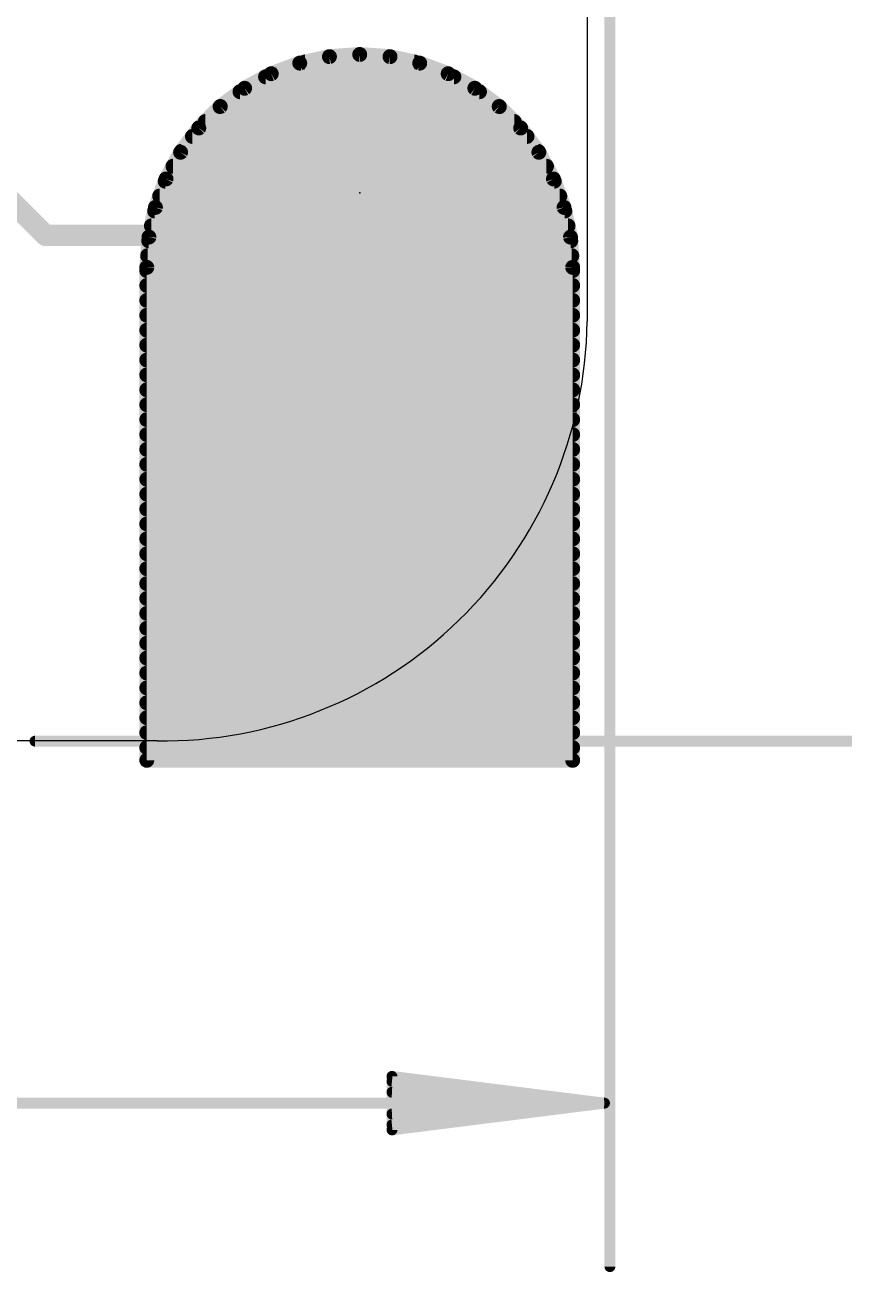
# Model space of a CAD drawing. Extents: x -30.9 to 32.9, y -36.3 to 40.7.
# Drawn here: x 5.98 to 15.75, y -36.3 to -21.43 of the extents above; entities that cross this region are included whole.
import ezdxf

# ---------------------------------------------------------------- set-up
doc = ezdxf.new("R2010")
doc.units = 0
for name, color, linetype in [('1', 12, 'CONTINUOUS'), ('16', 5, 'CONTINUOUS'), ('17', 110, 'CONTINUOUS'), ('20', 53, 'CONTINUOUS'), ('23', 40, 'CONTINUOUS'), ('47', 253, 'CONTINUOUS')]:
    doc.layers.add(name, color=color, linetype=linetype)

# ---------------------------------------------------------------- blocks, each defined once
blk = doc.blocks.new('ROUNDP')
at = {"const_width": 0.5}
blk.add_lwpolyline([(0, -0.25, 1), (0, 0.25, 1), (0, -0.25)], format="xyb", dxfattribs=at)

msp = doc.modelspace()

# ---------------------------------------------------------------- linework, layer by layer
at = {"layer": '1', "const_width": 0.1778}
for points in [[(9.608, -21.8064), (9.2539, -21.8834)], [(9.9695, -21.7805), (9.608, -21.8064)], [(10.331, -21.8064), (9.9695, -21.7805)], [(10.6851, -21.8834), (10.331, -21.8064)], [(9.2539, -21.8834), (8.9143, -22.01)], [(9.3182, -21.8694), (10.6208, -21.8694)], [(11.0247, -22.01), (10.6851, -21.8834)], [(8.9143, -22.01), (8.5963, -22.1837)], [(8.8463, -22.0472), (11.0927, -22.0472)], [(11.3427, -22.1837), (11.0247, -22.01)], [(8.5963, -22.1837), (8.3062, -22.4009)], [(8.5411, -22.225), (11.3979, -22.225)], [(11.6328, -22.4009), (11.3427, -22.1837)], [(8.3062, -22.4009), (8.0499, -22.6572)], [(8.3042, -22.4028), (11.6348, -22.4028)], [(11.8891, -22.6572), (11.6328, -22.4009)], [(8.0499, -22.6572), (7.8327, -22.9473)], [(8.1265, -22.5806), (11.8125, -22.5806)], [(12.1063, -22.9473), (11.8891, -22.6572)], [(7.9741, -22.7584), (11.9649, -22.7584)], [(7.8327, -22.9473), (7.659, -23.2653)], [(7.841, -22.9362), (12.098, -22.9362)], [(12.28, -23.2653), (12.1063, -22.9473)], [(7.7417, -23.114), (12.1973, -23.114)], [(7.659, -23.2653), (7.5324, -23.6049)], [(7.6492, -23.2918), (12.2898, -23.2918)], [(12.4066, -23.6049), (12.28, -23.2653)], [(7.5829, -23.4696), (12.3562, -23.4696)], [(7.5324, -23.6049), (7.4554, -23.959)], [(7.5231, -23.6474), (12.4159, -23.6474)], [(12.4836, -23.959), (12.4066, -23.6049)], [(7.4845, -23.8252), (12.4545, -23.8252)], [(7.4554, -23.959), (7.4295, -24.3205)], [(7.4522, -24.003), (12.4868, -24.003)], [(12.5095, -24.3205), (12.4836, -23.959)], [(7.4395, -24.1808), (12.4995, -24.1808)], [(7.4295, -24.3205), (7.4295, -30.2005)], [(12.5095, -30.2005), (12.5095, -24.3205)], [(7.4295, -24.3586), (12.5095, -24.3586)], [(7.4295, -24.5364), (12.5095, -24.5364)], [(7.4295, -24.7142), (12.5095, -24.7142)], [(7.4295, -24.892), (12.5095, -24.892)], [(7.4295, -25.0698), (12.5095, -25.0698)], [(7.4295, -25.2476), (12.5095, -25.2476)], [(7.4295, -25.4254), (12.5095, -25.4254)], [(7.4295, -25.6032), (12.5095, -25.6032)], [(7.4295, -25.781), (12.5095, -25.781)], [(7.4295, -25.9588), (12.5095, -25.9588)], [(7.4295, -26.1366), (12.5095, -26.1366)], [(7.4295, -26.3144), (12.5095, -26.3144)], [(7.4295, -26.4922), (12.5095, -26.4922)], [(7.4295, -26.67), (12.5095, -26.67)], [(7.4295, -26.8478), (12.5095, -26.8478)], [(7.4295, -27.0256), (12.5095, -27.0256)], [(7.4295, -27.2034), (12.5095, -27.2034)], [(7.4295, -27.3812), (12.5095, -27.3812)], [(7.4295, -27.559), (12.5095, -27.559)], [(7.4295, -27.7368), (12.5095, -27.7368)], [(7.4295, -27.9146), (12.5095, -27.9146)], [(7.4295, -28.0924), (12.5095, -28.0924)], [(7.4295, -28.2702), (12.5095, -28.2702)], [(7.4295, -28.448), (12.5095, -28.448)], [(7.4295, -28.6258), (12.5095, -28.6258)], [(7.4295, -28.8036), (12.5095, -28.8036)], [(7.4295, -28.9814), (12.5095, -28.9814)], [(7.4295, -29.1592), (12.5095, -29.1592)], [(7.4295, -29.337), (12.5095, -29.337)], [(7.4295, -29.5148), (12.5095, -29.5148)], [(7.4295, -29.6926), (12.5095, -29.6926)], [(7.4295, -29.8704), (12.5095, -29.8704)], [(7.4295, -30.0482), (12.5095, -30.0482)], [(7.4295, -30.2005), (12.5095, -30.2005)]]:
    msp.add_lwpolyline(points, dxfattribs=at)
at = {"layer": '1', "const_width": 0.0889}
for points in [[(9.6048, -21.762, 1), (9.6112, -21.8507)], [(9.6175, -21.8498, 1), (9.5986, -21.7629)], [(9.9727, -21.7362, 1), (9.9663, -21.8248)], [(9.9727, -21.8248, 1), (9.9663, -21.7362)], [(10.3404, -21.7629, 1), (10.3215, -21.8498)], [(10.3278, -21.8507, 1), (10.3342, -21.762)], [(9.2445, -21.84, 1), (9.2633, -21.9268)], [(9.2694, -21.925, 1), (9.2384, -21.8417)], [(9.3182, -21.825, 1), (9.3182, -21.9139)], [(10.6208, -21.9139, 1), (10.6208, -21.825)], [(10.7006, -21.8417, 1), (10.6696, -21.925)], [(10.6757, -21.9268, 1), (10.6945, -21.84)], [(8.8463, -22.0027, 1), (8.8463, -22.0917)], [(8.8988, -21.9684, 1), (8.9299, -22.0517)], [(8.9356, -22.049, 1), (8.893, -21.971)], [(11.046, -21.971, 1), (11.0034, -22.049)], [(11.0091, -22.0517, 1), (11.0402, -21.9684)], [(11.0927, -22.0917, 1), (11.0927, -22.0027)], [(8.5411, -22.1806, 1), (8.5411, -22.2695)], [(8.575, -22.1447, 1), (8.6176, -22.2227)], [(8.6229, -22.2193, 1), (8.5696, -22.1481)], [(11.3694, -22.1481, 1), (11.3161, -22.2193)], [(11.3214, -22.2227, 1), (11.364, -22.1447)], [(11.3979, -22.2695, 1), (11.3979, -22.1806)], [(8.3042, -22.3584, 1), (8.3042, -22.4473)], [(8.3376, -22.4323, 1), (8.2747, -22.3695)], [(11.6643, -22.3695, 1), (11.6014, -22.4323)], [(11.6348, -22.4473, 1), (11.6348, -22.3584)], [(8.2795, -22.3653, 1), (8.3328, -22.4365)], [(11.6062, -22.4365, 1), (11.6595, -22.3653)], [(8.0185, -22.6257, 1), (8.0813, -22.6886)], [(8.0855, -22.6838, 1), (8.0143, -22.6305)], [(8.1265, -22.5361, 1), (8.1265, -22.6251)], [(11.8125, -22.6251, 1), (11.8125, -22.5361)], [(11.9247, -22.6305, 1), (11.8535, -22.6838)], [(11.8577, -22.6886, 1), (11.9205, -22.6257)], [(7.9741, -22.714, 1), (7.9741, -22.8029)], [(11.9649, -22.8029, 1), (11.9649, -22.714)], [(7.7971, -22.9206, 1), (7.8683, -22.9739)], [(7.8717, -22.9686, 1), (7.7937, -22.926)], [(7.841, -22.8917, 1), (7.841, -22.9807)], [(12.1453, -22.926, 1), (12.0673, -22.9686)], [(12.0707, -22.9739, 1), (12.1419, -22.9206)], [(12.098, -22.9807, 1), (12.098, -22.8917)], [(7.7417, -23.0695, 1), (7.7417, -23.1585)], [(12.1973, -23.1585, 1), (12.1973, -23.0695)], [(7.6492, -23.2474, 1), (7.6492, -23.3363)], [(7.62, -23.244, 1), (7.698, -23.2866)], [(7.7007, -23.2809, 1), (7.6174, -23.2498)], [(12.3216, -23.2498, 1), (12.2383, -23.2809)], [(12.241, -23.2866, 1), (12.319, -23.244)], [(12.2898, -23.3363, 1), (12.2898, -23.2474)], [(7.5829, -23.4251, 1), (7.5829, -23.5141)], [(12.3562, -23.5141, 1), (12.3562, -23.4251)], [(7.5231, -23.6029, 1), (7.5231, -23.6919)], [(7.4907, -23.5894, 1), (7.574, -23.6204)], [(7.5758, -23.6143, 1), (7.489, -23.5955)], [(12.45, -23.5955, 1), (12.3632, -23.6143)], [(12.365, -23.6204, 1), (12.4483, -23.5894)], [(12.4159, -23.6919, 1), (12.4159, -23.6029)], [(7.4845, -23.7808, 1), (7.4845, -23.8697)], [(12.4545, -23.8697, 1), (12.4545, -23.7808)], [(7.4522, -23.9585, 1), (7.4522, -24.0475)], [(7.4119, -23.9496, 1), (7.4988, -23.9685)], [(7.4997, -23.9622, 1), (7.411, -23.9558)], [(12.528, -23.9558, 1), (12.4393, -23.9622)], [(12.4402, -23.9685, 1), (12.5271, -23.9496)], [(12.4868, -24.0475, 1), (12.4868, -23.9585)], [(7.4395, -24.1364, 1), (7.4395, -24.2253)], [(12.4995, -24.2253, 1), (12.4995, -24.1364)], [(7.474, -24.3205, 1), (7.385, -24.3205)], [(12.554, -24.3205, 1), (12.4651, -24.3205)], [(7.4295, -24.3142, 1), (7.4295, -24.4031)], [(7.3852, -24.3173, 1), (7.4738, -24.3237)], [(12.4652, -24.3237, 1), (12.5538, -24.3173)], [(12.5095, -24.4031, 1), (12.5095, -24.3142)], [(7.4295, -24.4919, 1), (7.4295, -24.5809)], [(12.5095, -24.5809, 1), (12.5095, -24.4919)], [(7.4295, -24.6698, 1), (7.4295, -24.7587)], [(12.5095, -24.7587, 1), (12.5095, -24.6698)], [(7.4295, -24.8475, 1), (7.4295, -24.9365)], [(12.5095, -24.9365, 1), (12.5095, -24.8475)], [(7.4295, -25.0253, 1), (7.4295, -25.1143)], [(12.5095, -25.1143, 1), (12.5095, -25.0253)], [(7.4295, -25.2032, 1), (7.4295, -25.2921)], [(12.5095, -25.2921, 1), (12.5095, -25.2032)], [(7.4295, -25.3809, 1), (7.4295, -25.4699)], [(12.5095, -25.4699, 1), (12.5095, -25.3809)], [(7.4295, -25.5587, 1), (7.4295, -25.6477)], [(12.5095, -25.6477, 1), (12.5095, -25.5587)], [(7.4295, -25.7366, 1), (7.4295, -25.8255)], [(12.5095, -25.8255, 1), (12.5095, -25.7366)], [(7.4295, -25.9143, 1), (7.4295, -26.0033)], [(12.5095, -26.0033, 1), (12.5095, -25.9143)], [(7.4295, -26.0922, 1), (7.4295, -26.1811)], [(12.5095, -26.1811, 1), (12.5095, -26.0922)], [(7.4295, -26.27, 1), (7.4295, -26.3589)], [(12.5095, -26.3589, 1), (12.5095, -26.27)], [(7.4295, -26.4477, 1), (7.4295, -26.5367)], [(12.5095, -26.5367, 1), (12.5095, -26.4477)], [(7.4295, -26.6256, 1), (7.4295, -26.7145)], [(12.5095, -26.7145, 1), (12.5095, -26.6256)], [(7.4295, -26.8034, 1), (7.4295, -26.8923)], [(12.5095, -26.8923, 1), (12.5095, -26.8034)], [(7.4295, -26.9811, 1), (7.4295, -27.0701)], [(12.5095, -27.0701, 1), (12.5095, -26.9811)], [(7.4295, -27.159, 1), (7.4295, -27.2479)], [(12.5095, -27.2479, 1), (12.5095, -27.159)], [(7.4295, -27.3367, 1), (7.4295, -27.4257)], [(12.5095, -27.4257, 1), (12.5095, -27.3367)], [(7.4295, -27.5145, 1), (7.4295, -27.6035)], [(12.5095, -27.6035, 1), (12.5095, -27.5145)], [(7.4295, -27.6924, 1), (7.4295, -27.7813)], [(12.5095, -27.7813, 1), (12.5095, -27.6924)], [(7.4295, -27.8701, 1), (7.4295, -27.9591)], [(12.5095, -27.9591, 1), (12.5095, -27.8701)], [(7.4295, -28.048, 1), (7.4295, -28.1369)], [(12.5095, -28.1369, 1), (12.5095, -28.048)], [(7.4295, -28.2258, 1), (7.4295, -28.3147)], [(12.5095, -28.3147, 1), (12.5095, -28.2258)], [(7.4295, -28.4035, 1), (7.4295, -28.4925)], [(12.5095, -28.4925, 1), (12.5095, -28.4035)], [(7.4295, -28.5814, 1), (7.4295, -28.6703)], [(12.5095, -28.6703, 1), (12.5095, -28.5814)], [(7.4295, -28.7592, 1), (7.4295, -28.8481)], [(12.5095, -28.8481, 1), (12.5095, -28.7592)], [(7.4295, -28.9369, 1), (7.4295, -29.0259)], [(12.5095, -29.0259, 1), (12.5095, -28.9369)], [(7.4295, -29.1148, 1), (7.4295, -29.2037)], [(12.5095, -29.2037, 1), (12.5095, -29.1148)], [(7.4295, -29.2925, 1), (7.4295, -29.3815)], [(12.5095, -29.3815, 1), (12.5095, -29.2925)], [(7.4295, -29.4703, 1), (7.4295, -29.5593)], [(12.5095, -29.5593, 1), (12.5095, -29.4703)], [(7.4295, -29.6482, 1), (7.4295, -29.7371)], [(12.5095, -29.7371, 1), (12.5095, -29.6482)], [(7.4295, -29.8259, 1), (7.4295, -29.9149)], [(12.5095, -29.9149, 1), (12.5095, -29.8259)], [(7.4295, -30.0038, 1), (7.4295, -30.0927)], [(12.5095, -30.0927, 1), (12.5095, -30.0038)], [(7.385, -30.2005, 1), (7.474, -30.2005)], [(7.4295, -30.1561, 1), (7.4295, -30.245)], [(12.4651, -30.2005, 1), (12.554, -30.2005)], [(12.5095, -30.245, 1), (12.5095, -30.1561)]]:
    msp.add_lwpolyline(points, format="xyb", dxfattribs=at)
at = {"layer": '16'}
for points, const_width in [([(1.778, -19.4945), (6.223, -23.9395)], 0.254), ([(9.608, -21.8064), (9.2539, -21.8834)], 0.1778), ([(9.9695, -21.7805), (9.608, -21.8064)], 0.1778), ([(10.331, -21.8064), (9.9695, -21.7805)], 0.1778), ([(10.6851, -21.8834), (10.331, -21.8064)], 0.1778), ([(9.2539, -21.8834), (8.9143, -22.01)], 0.1778), ([(9.3182, -21.8694), (10.6208, -21.8694)], 0.1778), ([(11.0247, -22.01), (10.6851, -21.8834)], 0.1778), ([(8.9143, -22.01), (8.5963, -22.1837)], 0.1778), ([(8.8463, -22.0472), (11.0927, -22.0472)], 0.1778), ([(11.3427, -22.1837), (11.0247, -22.01)], 0.1778), ([(8.5963, -22.1837), (8.3062, -22.4009)], 0.1778), ([(8.5411, -22.225), (11.3979, -22.225)], 0.1778), ([(11.6328, -22.4009), (11.3427, -22.1837)], 0.1778), ([(8.3062, -22.4009), (8.0499, -22.6572)], 0.1778), ([(8.3042, -22.4028), (11.6348, -22.4028)], 0.1778), ([(11.8891, -22.6572), (11.6328, -22.4009)], 0.1778), ([(8.0499, -22.6572), (7.8327, -22.9473)], 0.1778), ([(8.1265, -22.5806), (11.8125, -22.5806)], 0.1778), ([(12.1063, -22.9473), (11.8891, -22.6572)], 0.1778), ([(7.9741, -22.7584), (11.9649, -22.7584)], 0.1778), ([(7.8327, -22.9473), (7.659, -23.2653)], 0.1778), ([(7.841, -22.9362), (12.098, -22.9362)], 0.1778), ([(12.28, -23.2653), (12.1063, -22.9473)], 0.1778), ([(7.7417, -23.114), (12.1973, -23.114)], 0.1778), ([(7.659, -23.2653), (7.5324, -23.6049)], 0.1778), ([(7.6492, -23.2918), (12.2898, -23.2918)], 0.1778), ([(12.4066, -23.6049), (12.28, -23.2653)], 0.1778), ([(7.5829, -23.4696), (12.3562, -23.4696)], 0.1778), ([(7.5324, -23.6049), (7.4554, -23.959)], 0.1778), ([(7.5231, -23.6474), (12.4159, -23.6474)], 0.1778), ([(12.4836, -23.959), (12.4066, -23.6049)], 0.1778), ([(7.4845, -23.8252), (12.4545, -23.8252)], 0.1778), ([(6.223, -23.9395), (9.9695, -23.9395)], 0.254), ([(7.4554, -23.959), (7.4295, -24.3205)], 0.1778), ([(7.4522, -24.003), (12.4868, -24.003)], 0.1778), ([(12.5095, -24.3205), (12.4836, -23.959)], 0.1778), ([(7.4395, -24.1808), (12.4995, -24.1808)], 0.1778), ([(7.4295, -24.3205), (7.4295, -30.2005)], 0.1778), ([(12.5095, -30.2005), (12.5095, -24.3205)], 0.1778), ([(7.4295, -24.3586), (12.5095, -24.3586)], 0.1778), ([(7.4295, -24.5364), (12.5095, -24.5364)], 0.1778), ([(7.4295, -24.7142), (12.5095, -24.7142)], 0.1778), ([(7.4295, -24.892), (12.5095, -24.892)], 0.1778), ([(7.4295, -25.0698), (12.5095, -25.0698)], 0.1778), ([(7.4295, -25.2476), (12.5095, -25.2476)], 0.1778), ([(7.4295, -25.4254), (12.5095, -25.4254)], 0.1778), ([(7.4295, -25.6032), (12.5095, -25.6032)], 0.1778), ([(7.4295, -25.781), (12.5095, -25.781)], 0.1778), ([(7.4295, -25.9588), (12.5095, -25.9588)], 0.1778), ([(7.4295, -26.1366), (12.5095, -26.1366)], 0.1778), ([(7.4295, -26.3144), (12.5095, -26.3144)], 0.1778), ([(7.4295, -26.4922), (12.5095, -26.4922)], 0.1778), ([(7.4295, -26.67), (12.5095, -26.67)], 0.1778), ([(7.4295, -26.8478), (12.5095, -26.8478)], 0.1778), ([(7.4295, -27.0256), (12.5095, -27.0256)], 0.1778), ([(7.4295, -27.2034), (12.5095, -27.2034)], 0.1778), ([(7.4295, -27.3812), (12.5095, -27.3812)], 0.1778), ([(7.4295, -27.559), (12.5095, -27.559)], 0.1778), ([(7.4295, -27.7368), (12.5095, -27.7368)], 0.1778), ([(7.4295, -27.9146), (12.5095, -27.9146)], 0.1778), ([(7.4295, -28.0924), (12.5095, -28.0924)], 0.1778), ([(7.4295, -28.2702), (12.5095, -28.2702)], 0.1778), ([(7.4295, -28.448), (12.5095, -28.448)], 0.1778), ([(7.4295, -28.6258), (12.5095, -28.6258)], 0.1778), ([(7.4295, -28.8036), (12.5095, -28.8036)], 0.1778), ([(7.4295, -28.9814), (12.5095, -28.9814)], 0.1778), ([(7.4295, -29.1592), (12.5095, -29.1592)], 0.1778), ([(7.4295, -29.337), (12.5095, -29.337)], 0.1778), ([(7.4295, -29.5148), (12.5095, -29.5148)], 0.1778), ([(7.4295, -29.6926), (12.5095, -29.6926)], 0.1778), ([(7.4295, -29.8704), (12.5095, -29.8704)], 0.1778), ([(7.4295, -30.0482), (12.5095, -30.0482)], 0.1778), ([(7.4295, -30.2005), (12.5095, -30.2005)], 0.1778)]:
    msp.add_lwpolyline(points, dxfattribs=dict(at, const_width=const_width))
for points, const_width in [([(9.6048, -21.762, 1), (9.6112, -21.8507)], 0.0889), ([(9.6175, -21.8498, 1), (9.5986, -21.7629)], 0.0889), ([(9.9727, -21.7362, 1), (9.9663, -21.8248)], 0.0889), ([(9.9727, -21.8248, 1), (9.9663, -21.7362)], 0.0889), ([(10.3404, -21.7629, 1), (10.3215, -21.8498)], 0.0889), ([(10.3278, -21.8507, 1), (10.3342, -21.762)], 0.0889), ([(9.2445, -21.84, 1), (9.2633, -21.9268)], 0.0889), ([(9.2694, -21.925, 1), (9.2384, -21.8417)], 0.0889), ([(9.3182, -21.825, 1), (9.3182, -21.9139)], 0.0889), ([(10.6208, -21.9139, 1), (10.6208, -21.825)], 0.0889), ([(10.7006, -21.8417, 1), (10.6696, -21.925)], 0.0889), ([(10.6757, -21.9268, 1), (10.6945, -21.84)], 0.0889), ([(8.8463, -22.0027, 1), (8.8463, -22.0917)], 0.0889), ([(8.8988, -21.9684, 1), (8.9299, -22.0517)], 0.0889), ([(8.9356, -22.049, 1), (8.893, -21.971)], 0.0889), ([(11.046, -21.971, 1), (11.0034, -22.049)], 0.0889), ([(11.0091, -22.0517, 1), (11.0402, -21.9684)], 0.0889), ([(11.0927, -22.0917, 1), (11.0927, -22.0027)], 0.0889), ([(8.5411, -22.1806, 1), (8.5411, -22.2695)], 0.0889), ([(8.575, -22.1447, 1), (8.6176, -22.2227)], 0.0889), ([(8.6229, -22.2193, 1), (8.5696, -22.1481)], 0.0889), ([(11.3694, -22.1481, 1), (11.3161, -22.2193)], 0.0889), ([(11.3214, -22.2227, 1), (11.364, -22.1447)], 0.0889), ([(11.3979, -22.2695, 1), (11.3979, -22.1806)], 0.0889), ([(8.3042, -22.3584, 1), (8.3042, -22.4473)], 0.0889), ([(8.3376, -22.4323, 1), (8.2747, -22.3695)], 0.0889), ([(11.6643, -22.3695, 1), (11.6014, -22.4323)], 0.0889), ([(11.6348, -22.4473, 1), (11.6348, -22.3584)], 0.0889), ([(8.2795, -22.3653, 1), (8.3328, -22.4365)], 0.0889), ([(11.6062, -22.4365, 1), (11.6595, -22.3653)], 0.0889), ([(8.0185, -22.6257, 1), (8.0813, -22.6886)], 0.0889), ([(8.0855, -22.6838, 1), (8.0143, -22.6305)], 0.0889), ([(8.1265, -22.5361, 1), (8.1265, -22.6251)], 0.0889), ([(11.8125, -22.6251, 1), (11.8125, -22.5361)], 0.0889), ([(11.9247, -22.6305, 1), (11.8535, -22.6838)], 0.0889), ([(11.8577, -22.6886, 1), (11.9205, -22.6257)], 0.0889), ([(7.9741, -22.714, 1), (7.9741, -22.8029)], 0.0889), ([(11.9649, -22.8029, 1), (11.9649, -22.714)], 0.0889), ([(7.7971, -22.9206, 1), (7.8683, -22.9739)], 0.0889), ([(7.8717, -22.9686, 1), (7.7937, -22.926)], 0.0889), ([(7.841, -22.8917, 1), (7.841, -22.9807)], 0.0889), ([(12.1453, -22.926, 1), (12.0673, -22.9686)], 0.0889), ([(12.0707, -22.9739, 1), (12.1419, -22.9206)], 0.0889), ([(12.098, -22.9807, 1), (12.098, -22.8917)], 0.0889), ([(7.7417, -23.0695, 1), (7.7417, -23.1585)], 0.0889), ([(12.1973, -23.1585, 1), (12.1973, -23.0695)], 0.0889), ([(7.6492, -23.2474, 1), (7.6492, -23.3363)], 0.0889), ([(7.62, -23.244, 1), (7.698, -23.2866)], 0.0889), ([(7.7007, -23.2809, 1), (7.6174, -23.2498)], 0.0889), ([(12.3216, -23.2498, 1), (12.2383, -23.2809)], 0.0889), ([(12.241, -23.2866, 1), (12.319, -23.244)], 0.0889), ([(12.2898, -23.3363, 1), (12.2898, -23.2474)], 0.0889), ([(7.5829, -23.4251, 1), (7.5829, -23.5141)], 0.0889), ([(12.3562, -23.5141, 1), (12.3562, -23.4251)], 0.0889), ([(7.5231, -23.6029, 1), (7.5231, -23.6919)], 0.0889), ([(7.4907, -23.5894, 1), (7.574, -23.6204)], 0.0889), ([(7.5758, -23.6143, 1), (7.489, -23.5955)], 0.0889), ([(12.45, -23.5955, 1), (12.3632, -23.6143)], 0.0889), ([(12.365, -23.6204, 1), (12.4483, -23.5894)], 0.0889), ([(12.4159, -23.6919, 1), (12.4159, -23.6029)], 0.0889), ([(7.4845, -23.7808, 1), (7.4845, -23.8697)], 0.0889), ([(12.4545, -23.8697, 1), (12.4545, -23.7808)], 0.0889), ([(6.223, -23.876, 1), (6.223, -24.003)], 0.127), ([(6.1781, -23.9844, 1), (6.2679, -23.8946)], 0.127), ([(7.4522, -23.9585, 1), (7.4522, -24.0475)], 0.0889), ([(7.4119, -23.9496, 1), (7.4988, -23.9685)], 0.0889), ([(7.4997, -23.9622, 1), (7.411, -23.9558)], 0.0889), ([(9.9695, -24.003, 1), (9.9695, -23.876)], 0.127), ([(12.528, -23.9558, 1), (12.4393, -23.9622)], 0.0889), ([(12.4402, -23.9685, 1), (12.5271, -23.9496)], 0.0889), ([(12.4868, -24.0475, 1), (12.4868, -23.9585)], 0.0889), ([(7.4395, -24.1364, 1), (7.4395, -24.2253)], 0.0889), ([(12.4995, -24.2253, 1), (12.4995, -24.1364)], 0.0889), ([(7.474, -24.3205, 1), (7.385, -24.3205)], 0.0889), ([(12.554, -24.3205, 1), (12.4651, -24.3205)], 0.0889), ([(7.4295, -24.3142, 1), (7.4295, -24.4031)], 0.0889), ([(7.3852, -24.3173, 1), (7.4738, -24.3237)], 0.0889), ([(12.4652, -24.3237, 1), (12.5538, -24.3173)], 0.0889), ([(12.5095, -24.4031, 1), (12.5095, -24.3142)], 0.0889), ([(7.4295, -24.4919, 1), (7.4295, -24.5809)], 0.0889), ([(12.5095, -24.5809, 1), (12.5095, -24.4919)], 0.0889), ([(7.4295, -24.6698, 1), (7.4295, -24.7587)], 0.0889), ([(12.5095, -24.7587, 1), (12.5095, -24.6698)], 0.0889), ([(7.4295, -24.8475, 1), (7.4295, -24.9365)], 0.0889), ([(12.5095, -24.9365, 1), (12.5095, -24.8475)], 0.0889), ([(7.4295, -25.0253, 1), (7.4295, -25.1143)], 0.0889), ([(12.5095, -25.1143, 1), (12.5095, -25.0253)], 0.0889), ([(7.4295, -25.2032, 1), (7.4295, -25.2921)], 0.0889), ([(12.5095, -25.2921, 1), (12.5095, -25.2032)], 0.0889), ([(7.4295, -25.3809, 1), (7.4295, -25.4699)], 0.0889), ([(12.5095, -25.4699, 1), (12.5095, -25.3809)], 0.0889), ([(7.4295, -25.5587, 1), (7.4295, -25.6477)], 0.0889), ([(12.5095, -25.6477, 1), (12.5095, -25.5587)], 0.0889), ([(7.4295, -25.7366, 1), (7.4295, -25.8255)], 0.0889), ([(12.5095, -25.8255, 1), (12.5095, -25.7366)], 0.0889), ([(7.4295, -25.9143, 1), (7.4295, -26.0033)], 0.0889), ([(12.5095, -26.0033, 1), (12.5095, -25.9143)], 0.0889), ([(7.4295, -26.0922, 1), (7.4295, -26.1811)], 0.0889), ([(12.5095, -26.1811, 1), (12.5095, -26.0922)], 0.0889), ([(7.4295, -26.27, 1), (7.4295, -26.3589)], 0.0889), ([(12.5095, -26.3589, 1), (12.5095, -26.27)], 0.0889), ([(7.4295, -26.4477, 1), (7.4295, -26.5367)], 0.0889), ([(12.5095, -26.5367, 1), (12.5095, -26.4477)], 0.0889), ([(7.4295, -26.6256, 1), (7.4295, -26.7145)], 0.0889), ([(12.5095, -26.7145, 1), (12.5095, -26.6256)], 0.0889), ([(7.4295, -26.8034, 1), (7.4295, -26.8923)], 0.0889), ([(12.5095, -26.8923, 1), (12.5095, -26.8034)], 0.0889), ([(7.4295, -26.9811, 1), (7.4295, -27.0701)], 0.0889), ([(12.5095, -27.0701, 1), (12.5095, -26.9811)], 0.0889), ([(7.4295, -27.159, 1), (7.4295, -27.2479)], 0.0889), ([(12.5095, -27.2479, 1), (12.5095, -27.159)], 0.0889), ([(7.4295, -27.3367, 1), (7.4295, -27.4257)], 0.0889), ([(12.5095, -27.4257, 1), (12.5095, -27.3367)], 0.0889), ([(7.4295, -27.5145, 1), (7.4295, -27.6035)], 0.0889), ([(12.5095, -27.6035, 1), (12.5095, -27.5145)], 0.0889), ([(7.4295, -27.6924, 1), (7.4295, -27.7813)], 0.0889), ([(12.5095, -27.7813, 1), (12.5095, -27.6924)], 0.0889), ([(7.4295, -27.8701, 1), (7.4295, -27.9591)], 0.0889), ([(12.5095, -27.9591, 1), (12.5095, -27.8701)], 0.0889), ([(7.4295, -28.048, 1), (7.4295, -28.1369)], 0.0889), ([(12.5095, -28.1369, 1), (12.5095, -28.048)], 0.0889), ([(7.4295, -28.2258, 1), (7.4295, -28.3147)], 0.0889), ([(12.5095, -28.3147, 1), (12.5095, -28.2258)], 0.0889), ([(7.4295, -28.4035, 1), (7.4295, -28.4925)], 0.0889), ([(12.5095, -28.4925, 1), (12.5095, -28.4035)], 0.0889), ([(7.4295, -28.5814, 1), (7.4295, -28.6703)], 0.0889), ([(12.5095, -28.6703, 1), (12.5095, -28.5814)], 0.0889), ([(7.4295, -28.7592, 1), (7.4295, -28.8481)], 0.0889), ([(12.5095, -28.8481, 1), (12.5095, -28.7592)], 0.0889), ([(7.4295, -28.9369, 1), (7.4295, -29.0259)], 0.0889), ([(12.5095, -29.0259, 1), (12.5095, -28.9369)], 0.0889), ([(7.4295, -29.1148, 1), (7.4295, -29.2037)], 0.0889), ([(12.5095, -29.2037, 1), (12.5095, -29.1148)], 0.0889), ([(7.4295, -29.2925, 1), (7.4295, -29.3815)], 0.0889), ([(12.5095, -29.3815, 1), (12.5095, -29.2925)], 0.0889), ([(7.4295, -29.4703, 1), (7.4295, -29.5593)], 0.0889), ([(12.5095, -29.5593, 1), (12.5095, -29.4703)], 0.0889), ([(7.4295, -29.6482, 1), (7.4295, -29.7371)], 0.0889), ([(12.5095, -29.7371, 1), (12.5095, -29.6482)], 0.0889), ([(7.4295, -29.8259, 1), (7.4295, -29.9149)], 0.0889), ([(12.5095, -29.9149, 1), (12.5095, -29.8259)], 0.0889), ([(7.4295, -30.0038, 1), (7.4295, -30.0927)], 0.0889), ([(12.5095, -30.0927, 1), (12.5095, -30.0038)], 0.0889), ([(7.385, -30.2005, 1), (7.474, -30.2005)], 0.0889), ([(7.4295, -30.1561, 1), (7.4295, -30.245)], 0.0889), ([(12.4651, -30.2005, 1), (12.554, -30.2005)], 0.0889), ([(12.5095, -30.245, 1), (12.5095, -30.1561)], 0.0889)]:
    msp.add_lwpolyline(points, format="xyb", dxfattribs=dict(at, const_width=const_width))
at = {"layer": '20'}
for p, q in [((12.6821, -20.2162), (12.6821, -24.9651)), ((7.5513, -29.9689), (-7.6887, -29.9689))]:
    msp.add_line(p, q, dxfattribs=at)
msp.add_arc((7.6148, -24.9016), 5.0677, 269.282, 359.282, dxfattribs=at)
at = {"layer": '23'}
msp.add_point((9.9695, -23.4315), dxfattribs=at)
at = {"layer": '47', "const_width": 0.13}
for points in [[(12.954, -21.209), (12.954, -36.24)], [(6.096, -29.972), (32.811, -29.972)], [(12.889, -34.29), (10.354, -33.9708)], [(10.354, -33.9708), (10.354, -34.6092)], [(12.889, -34.29), (10.354, -34.03)], [(12.889, -34.29), (10.354, -34.16)], [(-12.635, -34.29), (12.889, -34.29)], [(10.354, -34.6092), (12.889, -34.29)], [(10.354, -34.42), (12.889, -34.29)], [(10.354, -34.55), (12.889, -34.29)]]:
    msp.add_lwpolyline(points, dxfattribs=at)
at = {"layer": '47', "const_width": 0.065}
for points in [[(6.096, -29.9395, 1), (6.096, -30.0045)], [(10.3581, -33.9385, 1), (10.3499, -34.003)], [(10.3865, -33.9708, 1), (10.3215, -33.9708)], [(10.3573, -33.9977, 1), (10.3507, -34.0623)], [(10.3557, -34.1275, 1), (10.3523, -34.1925)], [(10.3523, -34.3875, 1), (10.3557, -34.4525)], [(12.8931, -34.3222, 1), (12.8849, -34.2578)], [(12.8849, -34.3222, 1), (12.8931, -34.2578)], [(12.8923, -34.3223, 1), (12.8857, -34.2577)], [(12.8857, -34.3223, 1), (12.8923, -34.2577)], [(12.8873, -34.3225, 1), (12.8907, -34.2575)], [(12.8907, -34.3225, 1), (12.8873, -34.2575)], [(12.889, -34.3225, 1), (12.889, -34.2575)], [(10.3507, -34.5177, 1), (10.3573, -34.5823)], [(10.3499, -34.577, 1), (10.3581, -34.6415)], [(10.3215, -34.6092, 1), (10.3865, -34.6092)], [(12.9215, -36.24, 1), (12.9865, -36.24)]]:
    msp.add_lwpolyline(points, format="xyb", dxfattribs=at)

# ---------------------------------------------------------------- block references
at = {"layer": '17', "xscale": 4.216, "yscale": 4.216, "rotation": 180}
msp.add_blockref('ROUNDP', (9.9695, -23.9395), dxfattribs=at)
msp.add_blockref('ROUNDP', (9.9695, -23.9395), dxfattribs=at)

doc.saveas('drawing.dxf')
